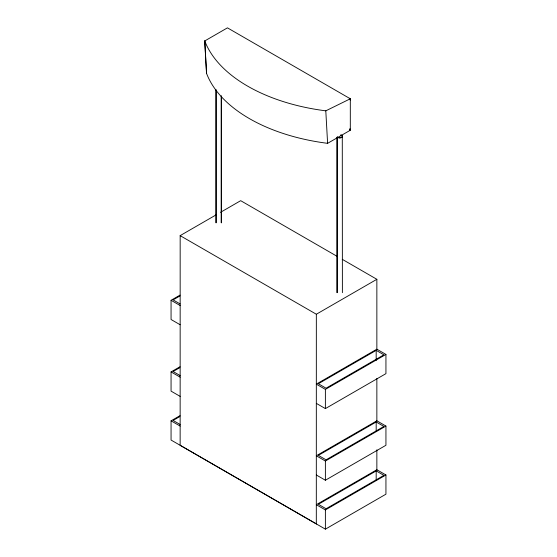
<?xml version="1.0" encoding="UTF-8"?>
<svg xmlns="http://www.w3.org/2000/svg" width="557" height="557" viewBox="0 0 557 557"><rect width="100%" height="100%" fill="white"/><g stroke="black" fill="none" stroke-linecap="round" stroke-linejoin="round"><path stroke-width="0.84" d="M204.753 40.953L227.451 27.85L350.311 98.784L350.311 130.227L327.613 143.33A158.905 91.745 0 0 1 206.57 73.447L204.753 40.953A158.905 91.745 0 0 0 325.796 110.836L350.311 98.784L349.511 99.237M216.032 214.918L180.169 235.625L180.141 445.294L316.341 523.893M220.516 212.328L240.687 200.68L336.985 256.276M180.141 324.745L171.062 319.502L171.062 300.286L180.029 295.106M179.862 295.99L173.102 299.889L180.12 303.941M180.141 396.375L171.062 391.132L171.062 371.916L180.029 366.736M179.862 367.62L173.102 371.519L180.12 375.571M180.141 235.639L316.341 314.239L376.859 279.301L376.859 349.761M385.938 474.975L325.385 509.934L316.313 504.691L376.859 469.732L385.938 474.975L385.938 494.191L325.385 529.15L171.062 440.051L171.062 420.834L180.029 415.654M179.862 416.539L173.102 420.438L180.12 424.49M376.184 350.36L318.353 383.745L326.068 388.201L383.898 354.816L376.184 350.36L376.184 360.449M385.938 354.426L376.859 349.183L316.313 384.142L325.385 389.385L385.938 354.426L385.938 373.643L325.385 408.601L316.313 403.359M376.184 421.99L318.353 455.382L326.068 459.831L383.898 426.446L376.184 421.99L376.184 431.236M385.938 426.056L376.859 420.814L316.313 455.772L325.385 461.015L385.938 426.056L385.938 445.273L325.385 480.231L316.313 474.989M376.184 470.909L318.353 504.301L326.068 508.75L383.898 475.365L376.184 470.909L376.184 480.155M349.74 129.899L350.311 130.227L349.74 129.245M342.256 259.318L376.859 279.301M171.062 300.286L180.141 305.521M171.062 371.916L180.141 377.152M171.062 420.834L180.141 426.07M349.74 128.855L350.311 129.182M325.796 110.836L327.607 143.351M204.711 40.96L206.529 73.454M376.859 378.468L376.859 421.099M376.859 449.805L376.859 470.679M349.399 98.255L349.399 98.909M342.283 136.347L342.388 292.669M337.152 137.21L337.152 292.669M337.041 137.21L337.041 292.669M325.385 389.385L325.385 408.601M325.385 461.015L325.385 480.231M325.385 509.934L325.385 529.15M316.341 314.239L316.313 523.907M221.352 95.992L221.352 222.786M221.24 95.992L221.24 222.786M216.109 89.907L216.109 222.786M215.998 89.907L215.998 222.786M340.995 134.989A2.674 1.546 0 0 1 341.608 137.433A2.674 1.546 0 0 1 337.368 137.085M340.787 134.996A2.569 1.483 0 0 1 341.532 137.391A2.569 1.483 0 0 1 337.382 136.959M350.311 99.828L349.566 99.404L350.311 99.828"/></g></svg>
